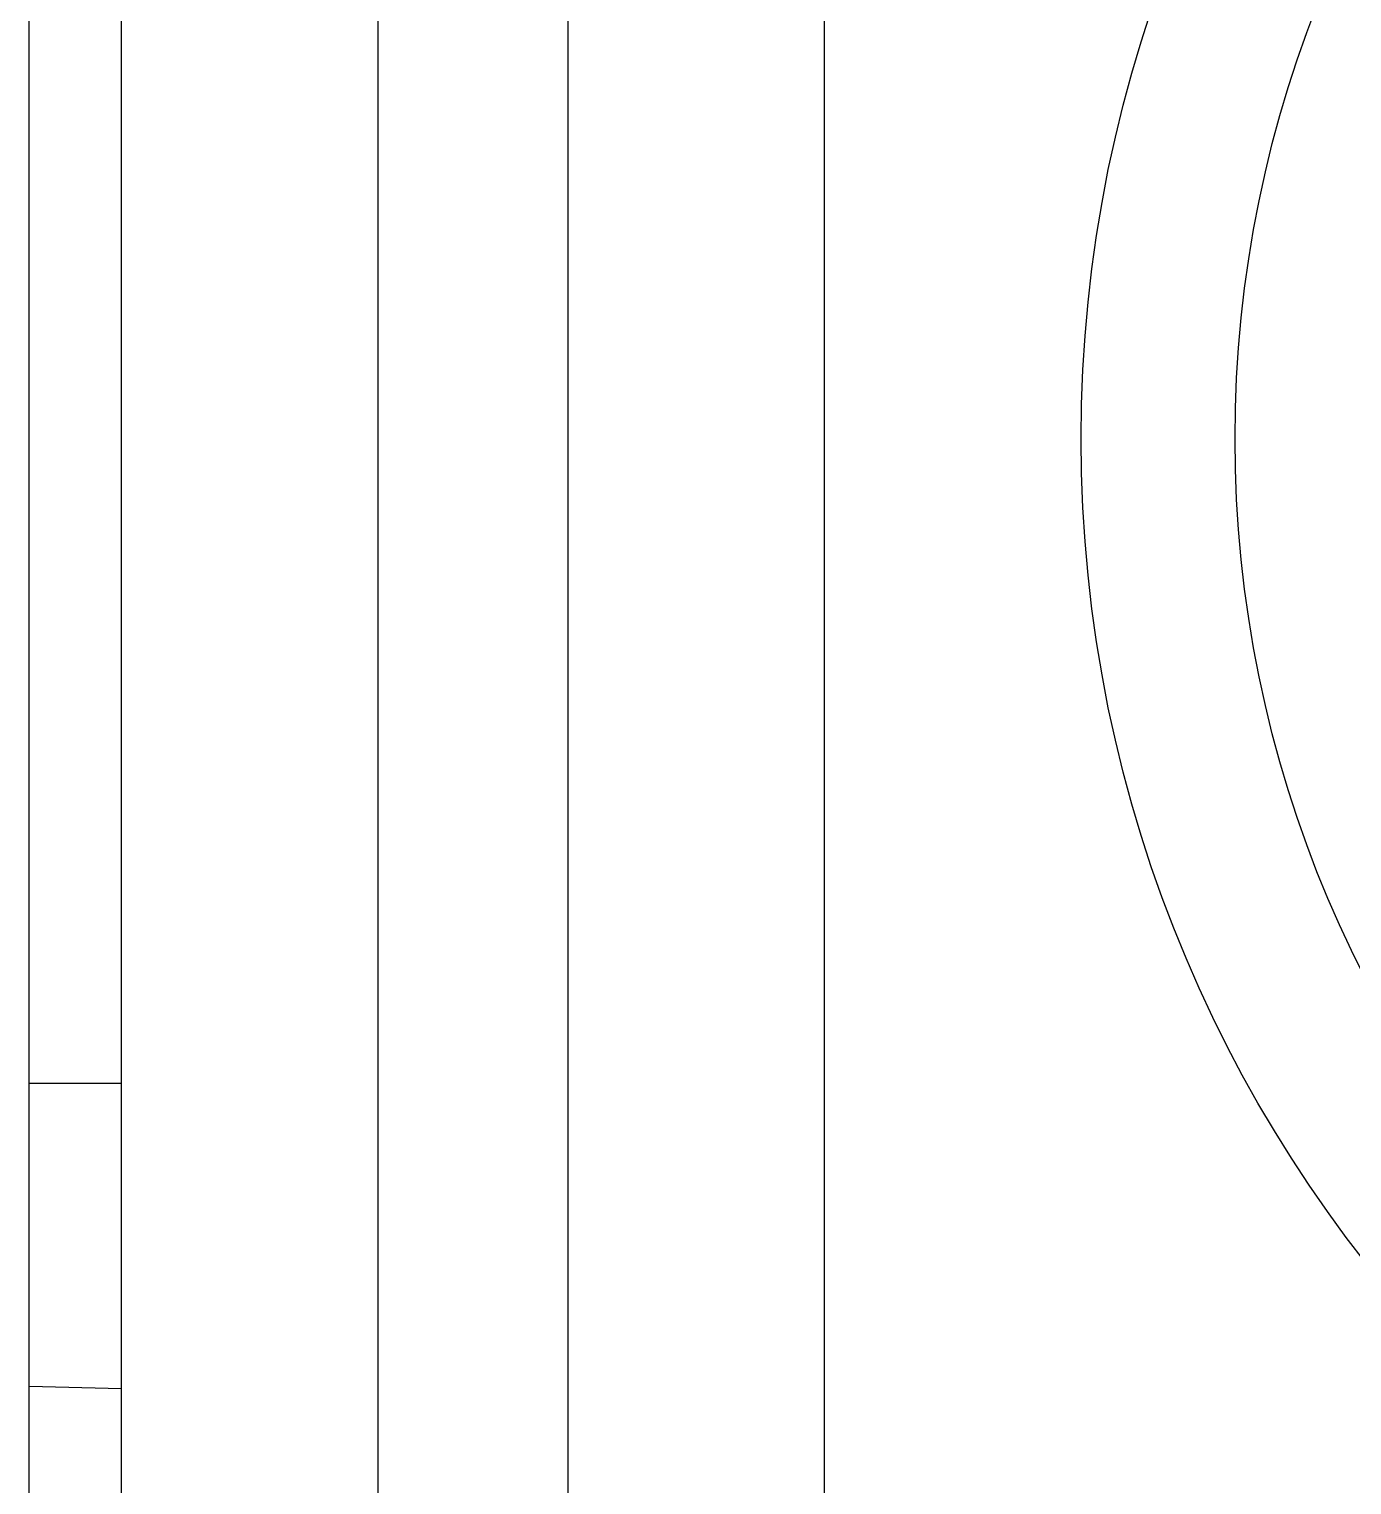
# Paper-space layout '2 DOOR PANEL LAYOUT - A1 Sheet' of a CAD drawing. Extents: x 50 to 825, y 22 to 486.
# Drawn here: x 437.1026 to 437.4381, y 337.6948 to 338.0638 of the extents above; entities that cross this region are included whole.
import ezdxf

# ---------------------------------------------------------------- set-up
doc = ezdxf.new("R2010")
doc.units = 0
doc.layers.add('N-EQPM', color=3, linetype='Continuous', lineweight=25)

psp = doc.layouts.new('2 DOOR PANEL LAYOUT - A1 Sheet')

# ---------------------------------------------------------------- linework, layer by layer
at = {"layer": 'N-EQPM', "linetype": 'Continuous'}
for p, q in [((437.10263, 333.7369), (437.10263, 341.54543)), ((437.23928, 340.42621), (437.23928, 337.47719)), ((437.30435, 337.47719), (437.30435, 340.42621)), ((437.19113, 337.47719), (437.19113, 338.30679)), ((437.12606, 337.47719), (437.12606, 338.24763)), ((437.10263, 337.79669), (437.12606, 337.79669)), ((437.10263, 337.71985), (437.12606, 337.71929))]:
    psp.add_line(p, q, dxfattribs=at)
for radius in [0.33837, 0.29933]:
    psp.add_circle((437.70779, 337.96001), radius, dxfattribs=at)

doc.saveas('drawing.dxf')
